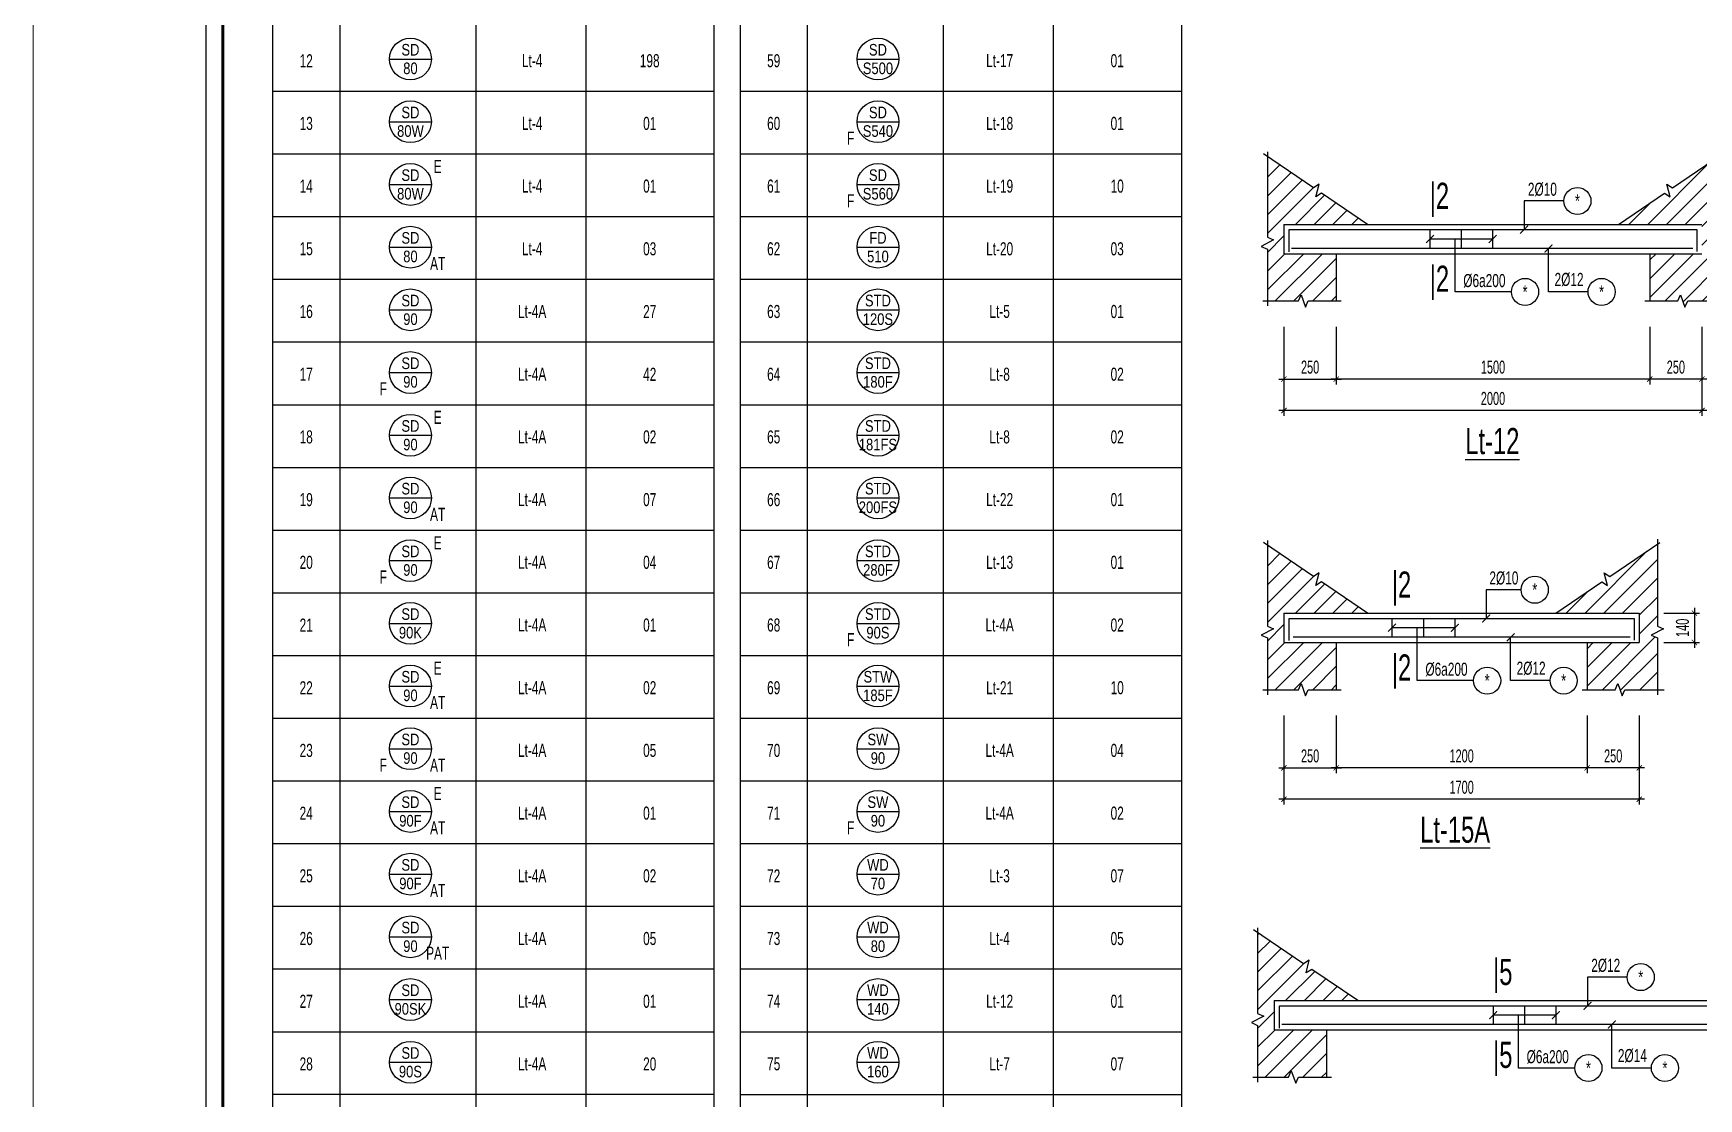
# Model space of a CAD drawing. Header units: millimetres. Extents: x 0 to 23128, y 0 to 16335.
# Drawn here: x 0 to 7968, y 6121 to 11218 of the extents above; entities that cross this region are included whole.
import ezdxf
from ezdxf.enums import TextEntityAlignment as Align

# ---------------------------------------------------------------- set-up
doc = ezdxf.new("R2010")
doc.units = ezdxf.units.MM
doc.header["$LTSCALE"] = 100
doc.header["$MEASUREMENT"] = 0
doc.header["$PDMODE"] = 2
doc.layers.get('0').update_dxf_attribs({"lineweight": 20})
doc.layers.get('Defpoints').update_dxf_attribs({"color": 40, "lineweight": 20})
for name, color, linetype in [('CDC-KHUNGTEN', 9, 'Continuous'), ('CDC.02.DIM', 1, 'Continuous'), ('CDC.03.BORDER', 3, 'Continuous'), ('CDC.05.STEEL', 4, 'Continuous'), ('CDC.06.TEXT', 2, 'Continuous'), ('CDC.10.HATCH', 9, 'Continuous'), ('CDC.11.NOTE', 8, 'Continuous'), ('CDC.14.STEELNUM', 9, 'Continuous'), ('KCS_CHI', 1, 'Continuous')]:
    doc.layers.add(name, color=color, linetype=linetype)
doc.styles.add('ARIAL', font='arial.ttf', dxfattribs={"width": 0.6})
doc.styles.add('JAPAN-EE', font='arial.ttf', dxfattribs={"width": 0.6})
doc.dimstyles.new('dim25', dxfattribs={"dimscale": 25, "dimtxt": 2.5, "dimasz": 1, "dimexe": 1, "dimexo": 0, "dimgap": 1, "dimtad": 1, "dimdec": 0, "dimdsep": 46, "dimtxsty": 'ARIAL', "dimblk": 'ARCHTICK', "dimcen": 1, "dimdle": 1, "dimclrd": 1, "dimclre": 1, "dimclrt": 2, "dimadec": 0, "dimazin": 0, "dimtfac": 0.00072, "dimtdec": 0, "dimtix": 1, "dimtmove": 2, "dimatfit": 3, "dimldrblk": 'ARCHTICK', "dimfxl": 1, "dimtolj": 1, "dimarcsym": 0})

# ---------------------------------------------------------------- blocks, each defined once
blk = doc.blocks.new('_ArchTick')
at = {"color": 0, "linetype": 'ByBlock', "const_width": 0.15}
blk.add_lwpolyline([(-0.5, -0.5), (0.5, 0.5)], dxfattribs=at)
blk = doc.blocks.new('*D66')
at = {"layer": 'CDC.02.DIM', "color": 1, "lineweight": -2, "transparency": 16777216}
for p, q in [((5983.9, 9813.4), (5983.9, 9538.4)), ((6233.9, 9813.4), (6233.9, 9538.4)), ((5958.9, 9563.4), (6258.9, 9563.4))]:
    blk.add_line(p, q, dxfattribs=at)
at = {"layer": 'Defpoints', "color": 0, "transparency": 16777216}
for p in [(5983.9, 9813.4), (6233.9, 9813.4), (6233.9, 9563.4)]:
    blk.add_point(p, dxfattribs=at)
at = {"layer": 'CDC.02.DIM', "color": 1, "lineweight": -2, "transparency": 16777216, "xscale": 25, "yscale": 25, "zscale": 25, "rotation": 180}
blk.add_blockref('_ArchTick', (5983.9, 9563.4), dxfattribs=at)
at = {"layer": 'CDC.02.DIM', "color": 1, "lineweight": -2, "transparency": 16777216, "xscale": 25, "yscale": 25, "zscale": 25}
blk.add_blockref('_ArchTick', (6233.9, 9563.4), dxfattribs=at)
at = {"layer": 'CDC.02.DIM', "color": 2, "transparency": 16777216, "insert": (6108.9, 9620.4), "char_height": 62.5, "attachment_point": 5, "style": 'ARIAL'}
blk.add_mtext('\\A1;250', dxfattribs=at)
blk = doc.blocks.new('*D67')
at = {"layer": 'CDC.02.DIM', "color": 1, "lineweight": -2, "transparency": 16777216}
for p, q in [((7733.9, 9813.4), (7733.9, 9538.4)), ((7983.9, 9813.4), (7983.9, 9538.4)), ((8008.9, 9563.4), (7708.9, 9563.4))]:
    blk.add_line(p, q, dxfattribs=at)
at = {"layer": 'Defpoints', "color": 0, "transparency": 16777216}
for p in [(7733.9, 9813.4), (7983.9, 9813.4), (7733.9, 9563.4)]:
    blk.add_point(p, dxfattribs=at)
at = {"layer": 'CDC.02.DIM', "color": 1, "lineweight": -2, "transparency": 16777216, "xscale": 25, "yscale": 25, "zscale": 25, "rotation": 180}
blk.add_blockref('_ArchTick', (7733.9, 9563.4), dxfattribs=at)
at = {"layer": 'CDC.02.DIM', "color": 1, "lineweight": -2, "transparency": 16777216, "xscale": 25, "yscale": 25, "zscale": 25}
blk.add_blockref('_ArchTick', (7983.9, 9563.4), dxfattribs=at)
at = {"layer": 'CDC.02.DIM', "color": 2, "transparency": 16777216, "insert": (7858.9, 9620.4), "char_height": 62.5, "attachment_point": 5, "style": 'ARIAL'}
blk.add_mtext('\\A1;250', dxfattribs=at)
blk = doc.blocks.new('*D68')
at = {"layer": 'CDC.02.DIM', "color": 1, "lineweight": -2, "transparency": 16777216}
for p, q in [((6233.9, 9813.4), (6233.9, 9538.4)), ((7733.9, 9813.4), (7733.9, 9538.4)), ((7758.9, 9563.4), (6208.9, 9563.4))]:
    blk.add_line(p, q, dxfattribs=at)
at = {"layer": 'Defpoints', "color": 0, "transparency": 16777216}
for p in [(6233.9, 9813.4), (7733.9, 9813.4), (6233.9, 9563.4)]:
    blk.add_point(p, dxfattribs=at)
at = {"layer": 'CDC.02.DIM', "color": 1, "lineweight": -2, "transparency": 16777216, "xscale": 25, "yscale": 25, "zscale": 25, "rotation": 180}
blk.add_blockref('_ArchTick', (6233.9, 9563.4), dxfattribs=at)
at = {"layer": 'CDC.02.DIM', "color": 1, "lineweight": -2, "transparency": 16777216, "xscale": 25, "yscale": 25, "zscale": 25}
blk.add_blockref('_ArchTick', (7733.9, 9563.4), dxfattribs=at)
at = {"layer": 'CDC.02.DIM', "color": 2, "transparency": 16777216, "insert": (6983.9, 9620.4), "char_height": 62.5, "attachment_point": 5, "style": 'ARIAL'}
blk.add_mtext('\\A1;1500', dxfattribs=at)
blk = doc.blocks.new('*D69')
at = {"layer": 'CDC.02.DIM', "color": 1, "lineweight": -2, "transparency": 16777216}
for p, q in [((5983.9, 9813.4), (5983.9, 9388.4)), ((7983.9, 9813.4), (7983.9, 9388.4)), ((8008.9, 9413.4), (5958.9, 9413.4))]:
    blk.add_line(p, q, dxfattribs=at)
at = {"layer": 'Defpoints', "color": 0, "transparency": 16777216}
for p in [(5983.9, 9813.4), (7983.9, 9813.4), (5983.9, 9413.4)]:
    blk.add_point(p, dxfattribs=at)
at = {"layer": 'CDC.02.DIM', "color": 1, "lineweight": -2, "transparency": 16777216, "xscale": 25, "yscale": 25, "zscale": 25, "rotation": 180}
blk.add_blockref('_ArchTick', (5983.9, 9413.4), dxfattribs=at)
at = {"layer": 'CDC.02.DIM', "color": 1, "lineweight": -2, "transparency": 16777216, "xscale": 25, "yscale": 25, "zscale": 25}
blk.add_blockref('_ArchTick', (7983.9, 9413.4), dxfattribs=at)
at = {"layer": 'CDC.02.DIM', "color": 2, "transparency": 16777216, "insert": (6983.9, 9470.4), "char_height": 62.5, "attachment_point": 5, "style": 'ARIAL'}
blk.add_mtext('\\A1;2000', dxfattribs=at)
blk = doc.blocks.new('*D93')
at = {"layer": 'CDC.02.DIM', "color": 1, "lineweight": -2, "transparency": 16777216}
for p, q in [((5983.9, 7953.7), (5983.9, 7678.7)), ((6233.9, 7953.7), (6233.9, 7678.7)), ((5958.9, 7703.7), (6258.9, 7703.7))]:
    blk.add_line(p, q, dxfattribs=at)
at = {"layer": 'Defpoints', "color": 0, "transparency": 16777216}
for p in [(5983.9, 7953.7), (6233.9, 7953.7), (6233.9, 7703.7)]:
    blk.add_point(p, dxfattribs=at)
at = {"layer": 'CDC.02.DIM', "color": 1, "lineweight": -2, "transparency": 16777216, "xscale": 25, "yscale": 25, "zscale": 25, "rotation": 180}
blk.add_blockref('_ArchTick', (5983.9, 7703.7), dxfattribs=at)
at = {"layer": 'CDC.02.DIM', "color": 1, "lineweight": -2, "transparency": 16777216, "xscale": 25, "yscale": 25, "zscale": 25}
blk.add_blockref('_ArchTick', (6233.9, 7703.7), dxfattribs=at)
at = {"layer": 'CDC.02.DIM', "color": 2, "transparency": 16777216, "insert": (6108.9, 7760.6), "char_height": 62.5, "attachment_point": 5, "style": 'ARIAL'}
blk.add_mtext('\\A1;250', dxfattribs=at)
blk = doc.blocks.new('*D94')
at = {"layer": 'CDC.02.DIM', "color": 1, "lineweight": -2, "transparency": 16777216}
for p, q in [((7433.9, 7953.7), (7433.9, 7678.7)), ((7683.9, 7953.7), (7683.9, 7678.7)), ((7708.9, 7703.7), (7408.9, 7703.7))]:
    blk.add_line(p, q, dxfattribs=at)
at = {"layer": 'Defpoints', "color": 0, "transparency": 16777216}
for p in [(7433.9, 7953.7), (7683.9, 7953.7), (7433.9, 7703.7)]:
    blk.add_point(p, dxfattribs=at)
at = {"layer": 'CDC.02.DIM', "color": 1, "lineweight": -2, "transparency": 16777216, "xscale": 25, "yscale": 25, "zscale": 25, "rotation": 180}
blk.add_blockref('_ArchTick', (7433.9, 7703.7), dxfattribs=at)
at = {"layer": 'CDC.02.DIM', "color": 1, "lineweight": -2, "transparency": 16777216, "xscale": 25, "yscale": 25, "zscale": 25}
blk.add_blockref('_ArchTick', (7683.9, 7703.7), dxfattribs=at)
at = {"layer": 'CDC.02.DIM', "color": 2, "transparency": 16777216, "insert": (7558.9, 7760.6), "char_height": 62.5, "attachment_point": 5, "style": 'ARIAL'}
blk.add_mtext('\\A1;250', dxfattribs=at)
blk = doc.blocks.new('*D95')
at = {"layer": 'CDC.02.DIM', "color": 1, "lineweight": -2, "transparency": 16777216}
for p, q in [((6233.9, 7953.7), (6233.9, 7678.7)), ((7433.9, 7953.7), (7433.9, 7678.7)), ((7458.9, 7703.7), (6208.9, 7703.7))]:
    blk.add_line(p, q, dxfattribs=at)
at = {"layer": 'Defpoints', "color": 0, "transparency": 16777216}
for p in [(6233.9, 7953.7), (7433.9, 7953.7), (6233.9, 7703.7)]:
    blk.add_point(p, dxfattribs=at)
at = {"layer": 'CDC.02.DIM', "color": 1, "lineweight": -2, "transparency": 16777216, "xscale": 25, "yscale": 25, "zscale": 25, "rotation": 180}
blk.add_blockref('_ArchTick', (6233.9, 7703.7), dxfattribs=at)
at = {"layer": 'CDC.02.DIM', "color": 1, "lineweight": -2, "transparency": 16777216, "xscale": 25, "yscale": 25, "zscale": 25}
blk.add_blockref('_ArchTick', (7433.9, 7703.7), dxfattribs=at)
at = {"layer": 'CDC.02.DIM', "color": 2, "transparency": 16777216, "insert": (6833.9, 7760.6), "char_height": 62.5, "attachment_point": 5, "style": 'ARIAL'}
blk.add_mtext('\\A1;1200', dxfattribs=at)
blk = doc.blocks.new('*D96')
at = {"layer": 'CDC.02.DIM', "color": 1, "lineweight": -2, "transparency": 16777216}
for p, q in [((5983.9, 7953.7), (5983.9, 7528.7)), ((7683.9, 7953.7), (7683.9, 7528.7)), ((7708.9, 7553.7), (5958.9, 7553.7))]:
    blk.add_line(p, q, dxfattribs=at)
at = {"layer": 'Defpoints', "color": 0, "transparency": 16777216}
for p in [(5983.9, 7953.7), (7683.9, 7953.7), (5983.9, 7553.7)]:
    blk.add_point(p, dxfattribs=at)
at = {"layer": 'CDC.02.DIM', "color": 1, "lineweight": -2, "transparency": 16777216, "xscale": 25, "yscale": 25, "zscale": 25, "rotation": 180}
blk.add_blockref('_ArchTick', (5983.9, 7553.7), dxfattribs=at)
at = {"layer": 'CDC.02.DIM', "color": 1, "lineweight": -2, "transparency": 16777216, "xscale": 25, "yscale": 25, "zscale": 25}
blk.add_blockref('_ArchTick', (7683.9, 7553.7), dxfattribs=at)
at = {"layer": 'CDC.02.DIM', "color": 2, "transparency": 16777216, "insert": (6833.9, 7610.6), "char_height": 62.5, "attachment_point": 5, "style": 'ARIAL'}
blk.add_mtext('\\A1;1700', dxfattribs=at)
blk = doc.blocks.new('*D97')
at = {"layer": 'CDC.02.DIM', "color": 1, "lineweight": -2, "transparency": 16777216}
for p, q in [((7947.7, 8468.7), (7947.7, 8278.7)), ((7802.1, 8443.7), (7972.7, 8443.7)), ((7802.1, 8303.7), (7972.7, 8303.7))]:
    blk.add_line(p, q, dxfattribs=at)
at = {"layer": 'Defpoints', "color": 0, "transparency": 16777216}
for p in [(7802.1, 8443.7), (7802.1, 8303.7), (7947.7, 8303.7)]:
    blk.add_point(p, dxfattribs=at)
at = {"layer": 'CDC.02.DIM', "color": 1, "lineweight": -2, "transparency": 16777216, "xscale": 25, "yscale": 25, "zscale": 25}
for p, rotation in [((7947.7, 8443.7), 90), ((7947.7, 8303.7), 270)]:
    blk.add_blockref('_ArchTick', p, dxfattribs=dict(at, rotation=rotation))
at = {"layer": 'CDC.02.DIM', "color": 2, "transparency": 16777216, "insert": (7890.8, 8373.7), "char_height": 62.5, "attachment_point": 5, "rotation": 90, "style": 'ARIAL'}
blk.add_mtext('\\A1;140', dxfattribs=at)
blk = doc.blocks.new('NS-SSMK1')
blk.add_line((-900, 0), (900, 0))
blk.add_circle((0, 0), 900)
blk = doc.blocks.new('Khung tên chuẩn')
at = {"layer": 'CDC-KHUNGTEN', "color": 8}
blk.add_lwpolyline([(75096, 1100), (83000, 1100), (83000, 58300), (3000, 58300), (3000, 1100), (75096, 1100)], dxfattribs=at)
at = {"layer": 'CDC-KHUNGTEN', "color": 255, "lineweight": 60}
blk.add_lwpolyline([(74900, 1400), (74900, 58000), (3300, 58000), (3300, 1400), (74900, 1400)], close=True, dxfattribs=at)
at = {"layer": 'Defpoints', "color": 1, "ltscale": 0.2}
blk.add_lwpolyline([(0, 0), (0, 59400), (84100, 59400), (84100, 0), (0, 0)], close=True, dxfattribs=at)

msp = doc.modelspace()

# ---------------------------------------------------------------- hatches: boundary and pattern name
at = {"layer": 'CDC.10.HATCH'}
h = msp.add_hatch(dxfattribs=at)
h.set_pattern_fill('ANSI31', color=256, scale=20, style=0)
h.set_pattern_definition([(45, (-57999.94, 6163.284), (-44.90128, 44.90128), [])])
h.paths.add_polyline_path([(6163.8, 10452.7), (6136.8, 10435.6), (6152.1, 10496.2), (6125, 10479), (5904.9, 10628.3), (5904.9, 10242.1), (5934.5, 10229.2), (5875.3, 10197.7), (5904.9, 10184.8), (5904.9, 9937.1), (6052.7, 9937.1), (6065.5, 9966.7), (6087.1, 9907.5), (6099.9, 9937.1), (6233.9, 9937.1), (6233.9, 10163.4), (5983.9, 10163.4), (5983.9, 10303.4), (6383.9, 10303.4)])
h = msp.add_hatch(dxfattribs=at)
h.set_pattern_fill('ANSI31', color=256, scale=20, style=0)
h.set_pattern_definition([(45, (-58199.94, 6163.284), (-44.90128, 44.90128), [])])
h.paths.add_polyline_path([(8070.9, 10633.7), (7842.9, 10479), (7815.8, 10496.2), (7831.1, 10435.6), (7804.1, 10452.7), (7583.9, 10303.4), (7983.9, 10303.4), (7983.9, 10163.4), (7733.9, 10163.4), (7733.9, 9937.1), (7868.1, 9937.1), (7881, 9966.7), (7902.5, 9907.5), (7915.4, 9937.1), (8070.9, 9937.1), (8070.9, 10184.8), (8041.3, 10197.7), (8100.5, 10229.2), (8070.9, 10242.1)])
h = msp.add_hatch(dxfattribs=at)
h.set_pattern_fill('ANSI31', color=256, scale=20, style=0)
h.set_pattern_definition([(45, (-57999.94, 4303.55), (-44.90128, 44.90128), [])])
h.paths.add_polyline_path([(6163.8, 8593), (6136.8, 8575.9), (6152.1, 8636.5), (6125, 8619.3), (5904.9, 8768.6), (5904.9, 8382.3), (5934.5, 8369.5), (5875.3, 8337.9), (5904.9, 8325.1), (5904.9, 8077.4), (6052.7, 8077.4), (6065.5, 8107), (6087.1, 8047.8), (6099.9, 8077.4), (6233.9, 8077.4), (6233.9, 8303.7), (5983.9, 8303.7), (5983.9, 8443.7), (6383.9, 8443.7)])
h = msp.add_hatch(dxfattribs=at)
h.set_pattern_fill('ANSI31', color=256, scale=20, style=0)
h.set_pattern_definition([(45, (-58499.94, 4303.55), (-44.90128, 44.90128), [])])
h.paths.add_polyline_path([(7770.9, 8774), (7542.9, 8619.3), (7515.8, 8636.5), (7531.1, 8575.9), (7504.1, 8593), (7283.9, 8443.7), (7683.9, 8443.7), (7683.9, 8303.7), (7433.9, 8303.7), (7433.9, 8077.4), (7568.1, 8077.4), (7581, 8107), (7602.5, 8047.8), (7615.4, 8077.4), (7770.9, 8077.4), (7770.9, 8325.1), (7741.3, 8337.9), (7800.5, 8369.5), (7770.9, 8382.3)])
h = msp.add_hatch(dxfattribs=at)
h.set_pattern_fill('ANSI31', color=256, scale=20, style=0)
h.set_pattern_definition([(45, (-58046.94, 2450.55), (-44.90128, 44.90128), [])])
h.paths.add_polyline_path([(6116.8, 6740), (6089.8, 6722.9), (6105.1, 6783.5), (6078, 6766.3), (5857.9, 6915.6), (5857.9, 6529.3), (5887.5, 6516.5), (5828.3, 6484.9), (5857.9, 6472.1), (5857.9, 6224.4), (6005.7, 6224.4), (6018.5, 6254), (6040.1, 6194.8), (6052.9, 6224.4), (6186.9, 6224.4), (6186.9, 6450.7), (5936.9, 6450.7), (5936.9, 6590.7), (6336.9, 6590.7)])

# ---------------------------------------------------------------- linework, layer by layer
at = {"layer": 'CDC.03.BORDER'}
for p, q in [((1145, 15900), (1145, 442.9)), ((3256.7, 15900), (3256.7, 442.9)), ((3381.7, 15900), (3381.7, 442.9)), ((5493.4, 15900), (5493.4, 442.9)), ((1466.6, 15235.4), (1466.6, 442.9)), ((2116.9, 15235.4), (2116.9, 442.9)), ((2643.5, 15235.4), (2643.5, 6141.7)), ((2643.5, 15235.4), (2643.5, 6141.7)), ((2643.5, 15235.4), (2643.5, 442.9)), ((3703.3, 15235.4), (3703.3, 442.9)), ((4353.6, 15235.4), (4353.6, 442.9)), ((4880.2, 15235.4), (4880.2, 442.9)), ((4880.2, 15235.4), (4880.2, 442.9)), ((4880.2, 15235.4), (4880.2, 442.9)), ((5983.9, 10303.4), (7983.9, 10303.4)), ((5983.9, 10303.4), (5983.9, 10163.4)), ((5983.9, 10163.4), (7983.9, 10163.4)), ((6233.9, 10163.4), (6233.9, 9937.1)), ((7733.9, 10163.4), (7733.9, 9937.1)), ((5983.9, 8443.7), (7683.9, 8443.7)), ((5983.9, 8443.7), (5983.9, 8303.7)), ((7683.9, 8443.7), (7683.9, 8303.7)), ((5983.9, 8303.7), (7683.9, 8303.7)), ((6233.9, 8303.7), (6233.9, 8077.4)), ((7433.9, 8303.7), (7433.9, 8077.4)), ((5936.9, 6590.7), (8636.9, 6590.7)), ((5936.9, 6590.7), (5936.9, 6450.7)), ((5936.9, 6450.7), (8636.9, 6450.7)), ((6186.9, 6450.7), (6186.9, 6224.4))]:
    msp.add_line(p, q, dxfattribs=at)
at = {"layer": 'CDC.05.STEEL'}
for p, q in [((6682.1, 10278.4), (6682.1, 10188.4)), ((6832.1, 10278.4), (6832.1, 10188.4)), ((6982.1, 10278.4), (6982.1, 10188.4)), ((7939.7, 10188.4), (6020.2, 10188.4)), ((6500.7, 8418.7), (6500.7, 8328.7)), ((6650.7, 8418.7), (6650.7, 8328.7)), ((6800.7, 8418.7), (6800.7, 8328.7)), ((7639.7, 8328.7), (6028.2, 8328.7)), ((6985.1, 6565.7), (6985.1, 6475.7)), ((7135.1, 6565.7), (7135.1, 6475.7)), ((7285.1, 6565.7), (7285.1, 6475.7)), ((8592.7, 6475.7), (5973.2, 6475.7))]:
    msp.add_line(p, q, dxfattribs=at)
for points in [[(6008.9, 10172.1), (6008.9, 10278.4), (7958.9, 10278.4), (7958.9, 10174.3)], [(6008.9, 8312.3), (6008.9, 8418.7), (7658.9, 8418.7), (7658.9, 8314.5)], [(5961.9, 6459.3), (5961.9, 6565.7), (8611.9, 6565.7), (8611.9, 6461.5)]]:
    msp.add_lwpolyline(points, dxfattribs=at)
at = {"layer": 'CDC.11.NOTE'}
for p, q in [((6982.1, 10233.4), (6682.1, 10233.4)), ((6800.7, 8373.7), (6500.7, 8373.7)), ((7285.1, 6520.7), (6985.1, 6520.7))]:
    msp.add_line(p, q, dxfattribs=at)
for points in [[(5904.9, 10651.3), (5904.9, 10242.1), (5934.5, 10229.2), (5875.3, 10197.7), (5904.9, 10184.8), (5904.9, 9913.5)], [(6383.9, 10303.4), (6163.8, 10452.7), (6136.8, 10435.6), (6152.1, 10496.2), (6125, 10479), (5885.5, 10641.5)], [(7583.9, 10303.4), (7804.1, 10452.7), (7831.1, 10435.6), (7815.8, 10496.2), (7842.9, 10479), (8082.4, 10641.5)], [(7323.1, 10415.6), (7133, 10415.6), (7133, 10278.4)], [(7072.6, 9980.6), (6802.5, 9980.6), (6802.5, 10233.4)], [(7438.7, 9980.6), (7249.8, 9980.6), (7249.8, 10188.4)], [(5882.2, 9937.1), (6052.7, 9937.1), (6065.5, 9966.7), (6087.1, 9907.5), (6099.9, 9937.1), (6257.6, 9937.1)], [(7710.3, 9937.1), (7868.1, 9937.1), (7881, 9966.7), (7902.5, 9907.5), (7915.4, 9937.1), (8102.8, 9937.1)], [(5904.9, 8791.6), (5904.9, 8382.3), (5934.5, 8369.5), (5875.3, 8337.9), (5904.9, 8325.1), (5904.9, 8053.8)], [(6383.9, 8443.7), (6163.8, 8593), (6136.8, 8575.9), (6152.1, 8636.5), (6125, 8619.3), (5885.5, 8781.8)], [(7283.9, 8443.7), (7504.1, 8593), (7531.1, 8575.9), (7515.8, 8636.5), (7542.9, 8619.3), (7782.4, 8781.8)], [(7770.9, 8797), (7770.9, 8382.3), (7800.5, 8369.5), (7741.3, 8337.9), (7770.9, 8325.1), (7770.9, 8053.8)], [(7119.1, 8555.9), (6951.6, 8555.9), (6951.6, 8418.7)], [(6891.1, 8120.9), (6621, 8120.9), (6621, 8373.7)], [(7257.3, 8120.9), (7068.4, 8120.9), (7068.4, 8328.7)], [(5882.2, 8077.4), (6052.7, 8077.4), (6065.5, 8107), (6087.1, 8047.8), (6099.9, 8077.4), (6257.6, 8077.4)], [(7410.3, 8077.4), (7568.1, 8077.4), (7581, 8107), (7602.5, 8047.8), (7615.4, 8077.4), (7802.8, 8077.4)], [(5857.9, 6938.6), (5857.9, 6529.3), (5887.5, 6516.5), (5828.3, 6484.9), (5857.9, 6472.1), (5857.9, 6200.8)], [(6336.9, 6590.7), (6116.8, 6740), (6089.8, 6722.9), (6105.1, 6783.5), (6078, 6766.3), (5838.5, 6928.8)], [(7626.1, 6702.9), (7436, 6702.9), (7436, 6565.7)], [(7375.6, 6267.9), (7105.5, 6267.9), (7105.5, 6520.7)], [(7741.7, 6267.9), (7552.8, 6267.9), (7552.8, 6475.7)], [(5835.2, 6224.4), (6005.7, 6224.4), (6018.5, 6254), (6040.1, 6194.8), (6052.9, 6224.4), (6210.6, 6224.4)]]:
    msp.add_lwpolyline(points, dxfattribs=at)
at = {"layer": 'CDC.14.STEELNUM'}
for centre in [(7387.9, 10415.6, 0), (7137.4, 9980.6, 0), (7503.5, 9980.6, 0), (7183.9, 8555.9, 0), (6955.9, 8120.9, 0), (7322.1, 8120.9, 0), (7690.9, 6702.9, 0), (7440.4, 6267.9, 0), (7806.5, 6267.9, 0)]:
    msp.add_circle(centre, 64.8, dxfattribs=at)
at = {"layer": 'KCS_CHI'}
for p, q in [((1145, 10940.8), (3256.7, 10940.8)), ((3381.7, 10940.8), (5493.4, 10940.8)), ((1145, 10640.8), (3256.7, 10640.8)), ((3381.7, 10640.8), (5493.4, 10640.8)), ((1145, 10340.9), (3256.7, 10340.9)), ((3381.7, 10340.9), (5493.4, 10340.9)), ((1145, 10040.9), (3256.7, 10040.9)), ((3381.7, 10040.9), (5493.4, 10040.9)), ((1145, 9741), (3256.7, 9741)), ((3381.7, 9741), (5493.4, 9741)), ((1145, 9441.1), (3256.7, 9441.1)), ((3381.7, 9441.1), (5493.4, 9441.1)), ((1145, 9141.1), (3256.7, 9141.1)), ((3381.7, 9141.1), (5493.4, 9141.1)), ((1145, 8841.2), (3256.7, 8841.2)), ((3381.7, 8841.2), (5493.4, 8841.2)), ((1145, 8541.2), (3256.7, 8541.2)), ((3381.7, 8541.2), (5493.4, 8541.2)), ((1145, 8241.3), (3256.7, 8241.3)), ((3381.7, 8241.3), (5493.4, 8241.3)), ((1145, 7941.4), (3256.7, 7941.4)), ((3381.7, 7941.4), (5493.4, 7941.4)), ((1145, 7641.4), (3256.7, 7641.4)), ((3381.7, 7641.4), (5493.4, 7641.4)), ((1145, 7341.5), (3256.7, 7341.5)), ((3381.7, 7341.5), (5493.4, 7341.5)), ((1145, 7041.5), (3256.7, 7041.5)), ((3381.7, 7041.5), (5493.4, 7041.5)), ((1145, 6741.6), (3256.7, 6741.6)), ((3381.7, 6741.6), (5493.4, 6741.6)), ((1145, 6441.7), (3256.7, 6441.7)), ((3381.7, 6441.7), (5493.4, 6441.7)), ((3256.7, 6141.7), (1145, 6141.7)), ((3381.7, 6141.7), (5493.4, 6141.7))]:
    msp.add_line(p, q, dxfattribs=at)

# ---------------------------------------------------------------- block references
at = {"xscale": 0.2750000000014552, "yscale": 0.2750000000014552, "zscale": 0.2750000000014552}
msp.add_blockref('Khung tên chuẩn', (0, 0), dxfattribs=at)
at = {"layer": 'CDC.06.TEXT'}
ref = msp.add_blockref('NS-SSMK1', (1804.4, 11094.5), dxfattribs=dict(at, xscale=0.1111111119389534, yscale=0.1111111119389534, zscale=0.1111111119389534))
ref.add_attrib('建具記号', 'SD', dxfattribs={"layer": '0', "height": 55.56, "style": 'JAPAN-EE', "width": 0.8}).set_placement((1804.4, 11139), align=Align.MIDDLE)
ref.add_attrib('番号', '80', dxfattribs={"layer": '0', "height": 55.56, "style": 'JAPAN-EE', "width": 0.8}).set_placement((1804.4, 11050.1), align=Align.MIDDLE)
ref = msp.add_blockref('NS-SSMK1', (4041.1, 11094.5), dxfattribs=dict(at, xscale=0.1111111119389534, yscale=0.1111111119389534, zscale=0.1111111119389534))
ref.add_attrib('建具記号', 'SD', dxfattribs={"layer": '0', "height": 55.56, "style": 'JAPAN-EE', "width": 0.8}).set_placement((4041.1, 11138.9), align=Align.MIDDLE)
ref.add_attrib('番号', 'S500', dxfattribs={"layer": '0', "height": 55.56, "style": 'JAPAN-EE', "width": 0.8}).set_placement((4041.1, 11050.1), align=Align.MIDDLE)
ref = msp.add_blockref('NS-SSMK1', (1804.4, 10794.6), dxfattribs=dict(at, xscale=0.1111111119389534, yscale=0.1111111119389534, zscale=0.1111111119389534))
ref.add_attrib('建具記号', 'SD', dxfattribs={"layer": '0', "height": 55.56, "style": 'JAPAN-EE', "width": 0.8}).set_placement((1804.4, 10839), align=Align.MIDDLE)
ref.add_attrib('番号', '80W', dxfattribs={"layer": '0', "height": 55.56, "style": 'JAPAN-EE', "width": 0.8}).set_placement((1804.4, 10750.1), align=Align.MIDDLE)
ref = msp.add_blockref('NS-SSMK1', (4041.1, 10794.6), dxfattribs=dict(at, xscale=0.1111111119389534, yscale=0.1111111119389534, zscale=0.1111111119389534))
ref.add_attrib('建具記号', 'SD', dxfattribs={"layer": '0', "height": 55.56, "style": 'JAPAN-EE', "width": 0.8}).set_placement((4041.1, 10839), align=Align.MIDDLE)
ref.add_attrib('番号', 'S540', dxfattribs={"layer": '0', "height": 55.56, "style": 'JAPAN-EE', "width": 0.8}).set_placement((4041.1, 10750.1), align=Align.MIDDLE)
ref = msp.add_blockref('NS-SSMK1', (1804.4, 10494.6), dxfattribs=dict(at, xscale=0.1111111119389534, yscale=0.1111111119389534, zscale=0.1111111119389534))
ref.add_attrib('建具記号', 'SD', dxfattribs={"layer": '0', "height": 55.56, "style": 'JAPAN-EE', "width": 0.8}).set_placement((1804.4, 10539.1), align=Align.MIDDLE)
ref.add_attrib('番号', '80W', dxfattribs={"layer": '0', "height": 55.56, "style": 'JAPAN-EE', "width": 0.8}).set_placement((1804.4, 10450.2), align=Align.MIDDLE)
ref = msp.add_blockref('NS-SSMK1', (4041.1, 10494.6), dxfattribs=dict(at, xscale=0.1111111119389534, yscale=0.1111111119389534, zscale=0.1111111119389534))
ref.add_attrib('建具記号', 'SD', dxfattribs={"layer": '0', "height": 55.56, "style": 'JAPAN-EE', "width": 0.8}).set_placement((4041.1, 10539.1), align=Align.MIDDLE)
ref.add_attrib('番号', 'S560', dxfattribs={"layer": '0', "height": 55.56, "style": 'JAPAN-EE', "width": 0.8}).set_placement((4041.1, 10450.2), align=Align.MIDDLE)
ref = msp.add_blockref('NS-SSMK1', (1804.4, 10194.7), dxfattribs=dict(at, xscale=0.1111111119389534, yscale=0.1111111119389534, zscale=0.1111111119389534))
ref.add_attrib('建具記号', 'SD', dxfattribs={"layer": '0', "height": 55.56, "style": 'JAPAN-EE', "width": 0.8}).set_placement((1804.4, 10239.1), align=Align.MIDDLE)
ref.add_attrib('番号', '80', dxfattribs={"layer": '0', "height": 55.56, "style": 'JAPAN-EE', "width": 0.8}).set_placement((1804.4, 10150.3), align=Align.MIDDLE)
ref = msp.add_blockref('NS-SSMK1', (4041.1, 10194.7), dxfattribs=dict(at, xscale=0.1111111119389534, yscale=0.1111111119389534, zscale=0.1111111119389534))
ref.add_attrib('建具記号', 'FD', dxfattribs={"layer": '0', "height": 55.56, "style": 'JAPAN-EE', "width": 0.8}).set_placement((4041.1, 10239.1), align=Align.MIDDLE)
ref.add_attrib('番号', '510', dxfattribs={"layer": '0', "height": 55.56, "style": 'JAPAN-EE', "width": 0.8}).set_placement((4041.1, 10150.2), align=Align.MIDDLE)
ref = msp.add_blockref('NS-SSMK1', (1804.4, 9894.8), dxfattribs=dict(at, xscale=0.1111111119389534, yscale=0.1111111119389534, zscale=0.1111111119389534))
ref.add_attrib('建具記号', 'SD', dxfattribs={"layer": '0', "height": 55.56, "style": 'JAPAN-EE', "width": 0.8}).set_placement((1804.4, 9939.2), align=Align.MIDDLE)
ref.add_attrib('番号', '90', dxfattribs={"layer": '0', "height": 55.56, "style": 'JAPAN-EE', "width": 0.8}).set_placement((1804.4, 9850.3), align=Align.MIDDLE)
ref = msp.add_blockref('NS-SSMK1', (4041.1, 9894.8), dxfattribs=dict(at, xscale=0.1111111119389534, yscale=0.1111111119389534, zscale=0.1111111119389534))
ref.add_attrib('建具記号', 'STD', dxfattribs={"layer": '0', "height": 55.56, "style": 'JAPAN-EE', "width": 0.8}).set_placement((4041.1, 9939.2), align=Align.MIDDLE)
ref.add_attrib('番号', '120S', dxfattribs={"layer": '0', "height": 55.56, "style": 'JAPAN-EE', "width": 0.8}).set_placement((4041.1, 9850.3), align=Align.MIDDLE)
ref = msp.add_blockref('NS-SSMK1', (1804.4, 9594.8), dxfattribs=dict(at, xscale=0.1111111119389534, yscale=0.1111111119389534, zscale=0.1111111119389534))
ref.add_attrib('建具記号', 'SD', dxfattribs={"layer": '0', "height": 55.56, "style": 'JAPAN-EE', "width": 0.8}).set_placement((1804.4, 9639.3), align=Align.MIDDLE)
ref.add_attrib('番号', '90', dxfattribs={"layer": '0', "height": 55.56, "style": 'JAPAN-EE', "width": 0.8}).set_placement((1804.4, 9550.4), align=Align.MIDDLE)
ref = msp.add_blockref('NS-SSMK1', (4041.1, 9594.8), dxfattribs=dict(at, xscale=0.1111111119389534, yscale=0.1111111119389534, zscale=0.1111111119389534))
ref.add_attrib('建具記号', 'STD', dxfattribs={"layer": '0', "height": 55.56, "style": 'JAPAN-EE', "width": 0.8}).set_placement((4041.1, 9639.3), align=Align.MIDDLE)
ref.add_attrib('番号', '180F', dxfattribs={"layer": '0', "height": 55.56, "style": 'JAPAN-EE', "width": 0.8}).set_placement((4041.1, 9550.4), align=Align.MIDDLE)
ref = msp.add_blockref('NS-SSMK1', (1804.4, 9294.9), dxfattribs=dict(at, xscale=0.1111111119389534, yscale=0.1111111119389534, zscale=0.1111111119389534))
ref.add_attrib('建具記号', 'SD', dxfattribs={"layer": '0', "height": 55.56, "style": 'JAPAN-EE', "width": 0.8}).set_placement((1804.4, 9339.3), align=Align.MIDDLE)
ref.add_attrib('番号', '90', dxfattribs={"layer": '0', "height": 55.56, "style": 'JAPAN-EE', "width": 0.8}).set_placement((1804.4, 9250.4), align=Align.MIDDLE)
ref = msp.add_blockref('NS-SSMK1', (4041.1, 9294.9), dxfattribs=dict(at, xscale=0.1111111119389534, yscale=0.1111111119389534, zscale=0.1111111119389534))
ref.add_attrib('建具記号', 'STD', dxfattribs={"layer": '0', "height": 55.56, "style": 'JAPAN-EE', "width": 0.8}).set_placement((4041.1, 9339.3), align=Align.MIDDLE)
ref.add_attrib('番号', '181FS', dxfattribs={"layer": '0', "height": 55.56, "style": 'JAPAN-EE', "width": 0.8}).set_placement((4041.1, 9250.4), align=Align.MIDDLE)
ref = msp.add_blockref('NS-SSMK1', (1804.4, 8994.9), dxfattribs=dict(at, xscale=0.1111111119389534, yscale=0.1111111119389534, zscale=0.1111111119389534))
ref.add_attrib('建具記号', 'SD', dxfattribs={"layer": '0', "height": 55.56, "style": 'JAPAN-EE', "width": 0.8}).set_placement((1804.4, 9039.4), align=Align.MIDDLE)
ref.add_attrib('番号', '90', dxfattribs={"layer": '0', "height": 55.56, "style": 'JAPAN-EE', "width": 0.8}).set_placement((1804.4, 8950.5), align=Align.MIDDLE)
ref = msp.add_blockref('NS-SSMK1', (4041.1, 8994.9), dxfattribs=dict(at, xscale=0.1111111119389534, yscale=0.1111111119389534, zscale=0.1111111119389534))
ref.add_attrib('建具記号', 'STD', dxfattribs={"layer": '0', "height": 55.56, "style": 'JAPAN-EE', "width": 0.8}).set_placement((4041.1, 9039.4), align=Align.MIDDLE)
ref.add_attrib('番号', '200FS', dxfattribs={"layer": '0', "height": 55.56, "style": 'JAPAN-EE', "width": 0.8}).set_placement((4041.1, 8950.5), align=Align.MIDDLE)
ref = msp.add_blockref('NS-SSMK1', (1804.4, 8695), dxfattribs=dict(at, xscale=0.1111111119389534, yscale=0.1111111119389534, zscale=0.1111111119389534))
ref.add_attrib('建具記号', 'SD', dxfattribs={"layer": '0', "height": 55.56, "style": 'JAPAN-EE', "width": 0.8}).set_placement((1804.4, 8739.4), align=Align.MIDDLE)
ref.add_attrib('番号', '90', dxfattribs={"layer": '0', "height": 55.56, "style": 'JAPAN-EE', "width": 0.8}).set_placement((1804.4, 8650.6), align=Align.MIDDLE)
ref = msp.add_blockref('NS-SSMK1', (4041.1, 8695), dxfattribs=dict(at, xscale=0.1111111119389534, yscale=0.1111111119389534, zscale=0.1111111119389534))
ref.add_attrib('建具記号', 'STD', dxfattribs={"layer": '0', "height": 55.56, "style": 'JAPAN-EE', "width": 0.8}).set_placement((4041.1, 8739.4), align=Align.MIDDLE)
ref.add_attrib('番号', '280F', dxfattribs={"layer": '0', "height": 55.56, "style": 'JAPAN-EE', "width": 0.8}).set_placement((4041.1, 8650.6), align=Align.MIDDLE)
ref = msp.add_blockref('NS-SSMK1', (1804.4, 8395.1), dxfattribs=dict(at, xscale=0.1111111119389534, yscale=0.1111111119389534, zscale=0.1111111119389534))
ref.add_attrib('建具記号', 'SD', dxfattribs={"layer": '0', "height": 55.56, "style": 'JAPAN-EE', "width": 0.8}).set_placement((1804.4, 8439.5), align=Align.MIDDLE)
ref.add_attrib('番号', '90K', dxfattribs={"layer": '0', "height": 55.56, "style": 'JAPAN-EE', "width": 0.8}).set_placement((1804.4, 8350.6), align=Align.MIDDLE)
ref = msp.add_blockref('NS-SSMK1', (4041.1, 8395.1), dxfattribs=dict(at, xscale=0.1111111119389534, yscale=0.1111111119389534, zscale=0.1111111119389534))
ref.add_attrib('建具記号', 'STD', dxfattribs={"layer": '0', "height": 55.56, "style": 'JAPAN-EE', "width": 0.8}).set_placement((4041.1, 8439.5), align=Align.MIDDLE)
ref.add_attrib('番号', '90S', dxfattribs={"layer": '0', "height": 55.56, "style": 'JAPAN-EE', "width": 0.8}).set_placement((4041.1, 8350.6), align=Align.MIDDLE)
ref = msp.add_blockref('NS-SSMK1', (1804.4, 8095.1), dxfattribs=dict(at, xscale=0.1111111119389534, yscale=0.1111111119389534, zscale=0.1111111119389534))
ref.add_attrib('建具記号', 'SD', dxfattribs={"layer": '0', "height": 55.56, "style": 'JAPAN-EE', "width": 0.8}).set_placement((1804.4, 8139.6), align=Align.MIDDLE)
ref.add_attrib('番号', '90', dxfattribs={"layer": '0', "height": 55.56, "style": 'JAPAN-EE', "width": 0.8}).set_placement((1804.4, 8050.7), align=Align.MIDDLE)
ref = msp.add_blockref('NS-SSMK1', (4041.1, 8095.1), dxfattribs=dict(at, xscale=0.1111111119389534, yscale=0.1111111119389534, zscale=0.1111111119389534))
ref.add_attrib('建具記号', 'STW', dxfattribs={"layer": '0', "height": 55.56, "style": 'JAPAN-EE', "width": 0.8}).set_placement((4041.1, 8139.6), align=Align.MIDDLE)
ref.add_attrib('番号', '185F', dxfattribs={"layer": '0', "height": 55.56, "style": 'JAPAN-EE', "width": 0.8}).set_placement((4041.1, 8050.7), align=Align.MIDDLE)
ref = msp.add_blockref('NS-SSMK1', (1804.4, 7795.2), dxfattribs=dict(at, xscale=0.1111111119389534, yscale=0.1111111119389534, zscale=0.1111111119389534))
ref.add_attrib('建具記号', 'SD', dxfattribs={"layer": '0', "height": 55.56, "style": 'JAPAN-EE', "width": 0.8}).set_placement((1804.4, 7839.6), align=Align.MIDDLE)
ref.add_attrib('番号', '90', dxfattribs={"layer": '0', "height": 55.56, "style": 'JAPAN-EE', "width": 0.8}).set_placement((1804.4, 7750.7), align=Align.MIDDLE)
ref = msp.add_blockref('NS-SSMK1', (4041.1, 7795.2), dxfattribs=dict(at, xscale=0.1111111119389534, yscale=0.1111111119389534, zscale=0.1111111119389534))
ref.add_attrib('建具記号', 'SW', dxfattribs={"layer": '0', "height": 55.56, "style": 'JAPAN-EE', "width": 0.8}).set_placement((4041.1, 7839.6), align=Align.MIDDLE)
ref.add_attrib('番号', '90', dxfattribs={"layer": '0', "height": 55.56, "style": 'JAPAN-EE', "width": 0.8}).set_placement((4041.1, 7750.7), align=Align.MIDDLE)
ref = msp.add_blockref('NS-SSMK1', (1804.4, 7495.2), dxfattribs=dict(at, xscale=0.1111111119389534, yscale=0.1111111119389534, zscale=0.1111111119389534))
ref.add_attrib('建具記号', 'SD', dxfattribs={"layer": '0', "height": 55.56, "style": 'JAPAN-EE', "width": 0.8}).set_placement((1804.4, 7539.7), align=Align.MIDDLE)
ref.add_attrib('番号', '90F', dxfattribs={"layer": '0', "height": 55.56, "style": 'JAPAN-EE', "width": 0.8}).set_placement((1804.4, 7450.8), align=Align.MIDDLE)
ref = msp.add_blockref('NS-SSMK1', (4041.1, 7495.2), dxfattribs=dict(at, xscale=0.1111111119389534, yscale=0.1111111119389534, zscale=0.1111111119389534))
ref.add_attrib('建具記号', 'SW', dxfattribs={"layer": '0', "height": 55.56, "style": 'JAPAN-EE', "width": 0.8}).set_placement((4041.1, 7539.7), align=Align.MIDDLE)
ref.add_attrib('番号', '90', dxfattribs={"layer": '0', "height": 55.56, "style": 'JAPAN-EE', "width": 0.8}).set_placement((4041.1, 7450.8), align=Align.MIDDLE)
ref = msp.add_blockref('NS-SSMK1', (1804.4, 7195.3), dxfattribs=dict(at, xscale=0.1111111119389534, yscale=0.1111111119389534, zscale=0.1111111119389534))
ref.add_attrib('建具記号', 'SD', dxfattribs={"layer": '0', "height": 55.56, "style": 'JAPAN-EE', "width": 0.8}).set_placement((1804.4, 7239.7), align=Align.MIDDLE)
ref.add_attrib('番号', '90F', dxfattribs={"layer": '0', "height": 55.56, "style": 'JAPAN-EE', "width": 0.8}).set_placement((1804.4, 7150.9), align=Align.MIDDLE)
ref = msp.add_blockref('NS-SSMK1', (4041.1, 7195.3), dxfattribs=dict(at, xscale=0.1111111119389534, yscale=0.1111111119389534, zscale=0.1111111119389534))
ref.add_attrib('建具記号', 'WD', dxfattribs={"layer": '0', "height": 55.56, "style": 'JAPAN-EE', "width": 0.8}).set_placement((4041.1, 7239.7), align=Align.MIDDLE)
ref.add_attrib('番号', '70', dxfattribs={"layer": '0', "height": 55.56, "style": 'JAPAN-EE', "width": 0.8}).set_placement((4041.1, 7150.9), align=Align.MIDDLE)
ref = msp.add_blockref('NS-SSMK1', (1804.4, 6895.4), dxfattribs=dict(at, xscale=0.1111111119389534, yscale=0.1111111119389534, zscale=0.1111111119389534))
ref.add_attrib('建具記号', 'SD', dxfattribs={"layer": '0', "height": 55.56, "style": 'JAPAN-EE', "width": 0.8}).set_placement((1804.4, 6939.8), align=Align.MIDDLE)
ref.add_attrib('番号', '90', dxfattribs={"layer": '0', "height": 55.56, "style": 'JAPAN-EE', "width": 0.8}).set_placement((1804.4, 6850.9), align=Align.MIDDLE)
ref = msp.add_blockref('NS-SSMK1', (4041.1, 6895.4), dxfattribs=dict(at, xscale=0.1111111119389534, yscale=0.1111111119389534, zscale=0.1111111119389534))
ref.add_attrib('建具記号', 'WD', dxfattribs={"layer": '0', "height": 55.56, "style": 'JAPAN-EE', "width": 0.8}).set_placement((4041.1, 6939.8), align=Align.MIDDLE)
ref.add_attrib('番号', '80', dxfattribs={"layer": '0', "height": 55.56, "style": 'JAPAN-EE', "width": 0.8}).set_placement((4041.1, 6850.9), align=Align.MIDDLE)
ref = msp.add_blockref('NS-SSMK1', (1804.4, 6595.4), dxfattribs=dict(at, xscale=0.1111111119389534, yscale=0.1111111119389534, zscale=0.1111111119389534))
ref.add_attrib('建具記号', 'SD', dxfattribs={"layer": '0', "height": 55.56, "style": 'JAPAN-EE', "width": 0.8}).set_placement((1804.4, 6639.9), align=Align.MIDDLE)
ref.add_attrib('番号', '90SK', dxfattribs={"layer": '0', "height": 55.56, "style": 'JAPAN-EE', "width": 0.8}).set_placement((1804.4, 6551), align=Align.MIDDLE)
ref = msp.add_blockref('NS-SSMK1', (4041.1, 6595.4), dxfattribs=dict(at, xscale=0.1111111119389534, yscale=0.1111111119389534, zscale=0.1111111119389534))
ref.add_attrib('建具記号', 'WD', dxfattribs={"layer": '0', "height": 55.56, "style": 'JAPAN-EE', "width": 0.8}).set_placement((4041.1, 6639.9), align=Align.MIDDLE)
ref.add_attrib('番号', '140', dxfattribs={"layer": '0', "height": 55.56, "style": 'JAPAN-EE', "width": 0.8}).set_placement((4041.1, 6551), align=Align.MIDDLE)
ref = msp.add_blockref('NS-SSMK1', (1804.4, 6295.5), dxfattribs=dict(at, xscale=0.1111111119389534, yscale=0.1111111119389534, zscale=0.1111111119389534))
ref.add_attrib('建具記号', 'SD', dxfattribs={"layer": '0', "height": 55.56, "style": 'JAPAN-EE', "width": 0.8}).set_placement((1804.4, 6339.9), align=Align.MIDDLE)
ref.add_attrib('番号', '90S', dxfattribs={"layer": '0', "height": 55.56, "style": 'JAPAN-EE', "width": 0.8}).set_placement((1804.4, 6251), align=Align.MIDDLE)
ref = msp.add_blockref('NS-SSMK1', (4041.1, 6295.5), dxfattribs=dict(at, xscale=0.1111111119389534, yscale=0.1111111119389534, zscale=0.1111111119389534))
ref.add_attrib('建具記号', 'WD', dxfattribs={"layer": '0', "height": 55.56, "style": 'JAPAN-EE', "width": 0.8}).set_placement((4041.1, 6339.9), align=Align.MIDDLE)
ref.add_attrib('番号', '160', dxfattribs={"layer": '0', "height": 55.56, "style": 'JAPAN-EE', "width": 0.8}).set_placement((4041.1, 6251), align=Align.MIDDLE)
at = {"layer": 'CDC.11.NOTE', "xscale": 37.5, "yscale": 37.5, "zscale": 37.5}
for p in [(7133, 10278.4), (6682.1, 10233.4), (6982.1, 10233.4), (7249.8, 10188.4), (6500.7, 8373.7), (6800.7, 8373.7), (6951.6, 8418.7), (7068.4, 8328.7), (6985.1, 6520.7), (7285.1, 6520.7), (7436, 6565.7), (7552.8, 6475.7)]:
    msp.add_blockref('_ArchTick', p, dxfattribs=at)

# ---------------------------------------------------------------- texts
at = {"layer": 'CDC.06.TEXT', "style": 'ARIAL', "width": 0.65}
for s, height, p in [('12', 62.5, (1305.7, 11086.6)), ('Lt-4', 62.5, (2386.7, 11086.6)), ('198', 62.5, (2949.2, 11086.6)), ('59', 62.5, (3542.4, 11086.6)), ('Lt-17', 62.5, (4623.4, 11086.6)), ('01', 62.5, (5185.9, 11086.6)), ('13', 62.5, (1305.7, 10786.7)), ('Lt-4', 62.5, (2386.7, 10786.7)), ('01', 62.5, (2949.2, 10786.7)), ('60', 62.5, (3542.4, 10786.7)), ('Lt-18', 62.5, (4623.4, 10786.7)), ('01', 62.5, (5185.9, 10786.7)), ('F', 62.5, (3910.8, 10716.4)), ('E', 62.5, (1934.7, 10580.3)), ('14', 62.5, (1305.7, 10486.7)), ('Lt-4', 62.5, (2386.7, 10486.7)), ('01', 62.5, (2949.2, 10486.7)), ('61', 62.5, (3542.4, 10486.7)), ('Lt-19', 62.5, (4623.4, 10486.7)), ('10', 62.5, (5185.9, 10486.7)), ('F', 62.5, (3910.8, 10416.4)), ('|2', 125, (6727.7, 10424.4)), ('2%%C10', 62.5, (7220.4, 10472)), ('15', 62.5, (1305.7, 10186.8)), ('Lt-4', 62.5, (2386.7, 10186.8)), ('03', 62.5, (2949.2, 10186.8)), ('62', 62.5, (3542.4, 10186.8)), ('Lt-20', 62.5, (4623.4, 10186.8)), ('03', 62.5, (5185.9, 10186.8)), ('AT', 62.5, (1934.7, 10116.5)), ('|2', 125, (6727.7, 10027.7)), ('%%C6a200', 62.5, (6942.8, 10034.9)), ('2%%C12', 62.5, (7347.9, 10040.5)), ('16', 62.5, (1305.7, 9886.9)), ('Lt-4A', 62.5, (2386.7, 9886.9)), ('27', 62.5, (2949.2, 9886.9)), ('63', 62.5, (3542.4, 9886.9)), ('Lt-5', 62.5, (4623.4, 9886.9)), ('01', 62.5, (5185.9, 9886.9)), ('17', 62.5, (1305.7, 9586.9)), ('Lt-4A', 62.5, (2386.7, 9586.9)), ('42', 62.5, (2949.2, 9586.9)), ('64', 62.5, (3542.4, 9586.9)), ('Lt-8', 62.5, (4623.4, 9586.9)), ('02', 62.5, (5185.9, 9586.9)), ('F', 62.5, (1674.1, 9516.6)), ('E', 62.5, (1934.7, 9380.5)), ('%%ULt-12', 125, (6980.8, 9267.2)), ('18', 62.5, (1305.7, 9287)), ('Lt-4A', 62.5, (2386.7, 9287)), ('02', 62.5, (2949.2, 9287)), ('65', 62.5, (3542.4, 9287)), ('Lt-8', 62.5, (4623.4, 9287)), ('02', 62.5, (5185.9, 9287)), ('19', 62.5, (1305.7, 8987)), ('Lt-4A', 62.5, (2386.7, 8987)), ('07', 62.5, (2949.2, 8987)), ('66', 62.5, (3542.4, 8987)), ('Lt-22', 62.5, (4623.4, 8987)), ('01', 62.5, (5185.9, 8987)), ('AT', 62.5, (1934.7, 8916.7)), ('E', 62.5, (1934.7, 8780.6)), ('20', 62.5, (1305.7, 8687.1)), ('Lt-4A', 62.5, (2386.7, 8687.1)), ('04', 62.5, (2949.2, 8687.1)), ('67', 62.5, (3542.4, 8687.1)), ('Lt-13', 62.5, (4623.4, 8687.1)), ('01', 62.5, (5185.9, 8687.1)), ('F', 62.5, (1674.1, 8616.8)), ('|2', 125, (6546.2, 8564.6)), ('2%%C10', 62.5, (7036.1, 8612.3)), ('21', 62.5, (1305.7, 8387.2)), ('Lt-4A', 62.5, (2386.7, 8387.2)), ('01', 62.5, (2949.2, 8387.2)), ('68', 62.5, (3542.4, 8387.2)), ('Lt-4A', 62.5, (4623.4, 8387.2)), ('02', 62.5, (5185.9, 8387.2)), ('F', 62.5, (3910.8, 8316.9)), ('E', 62.5, (1934.7, 8180.7)), ('|2', 125, (6546.2, 8168)), ('%%C6a200', 62.5, (6761.4, 8175.8)), ('2%%C12', 62.5, (7166.4, 8180.7)), ('22', 62.5, (1305.7, 8087.2)), ('AT', 62.5, (1934.7, 8016.9)), ('Lt-4A', 62.5, (2386.7, 8087.2)), ('02', 62.5, (2949.2, 8087.2)), ('69', 62.5, (3542.4, 8087.2)), ('Lt-21', 62.5, (4623.4, 8087.2)), ('10', 62.5, (5185.9, 8087.2)), ('23', 62.5, (1305.7, 7787.3)), ('Lt-4A', 62.5, (2386.7, 7787.3)), ('05', 62.5, (2949.2, 7787.3)), ('70', 62.5, (3542.4, 7787.3)), ('Lt-4A', 62.5, (4623.4, 7787.3)), ('04', 62.5, (5185.9, 7787.3)), ('F', 62.5, (1674.1, 7717)), ('AT', 62.5, (1934.7, 7717)), ('E', 62.5, (1934.7, 7580.9)), ('24', 62.5, (1305.7, 7487.3)), ('Lt-4A', 62.5, (2386.7, 7487.3)), ('01', 62.5, (2949.2, 7487.3)), ('71', 62.5, (3542.4, 7487.3)), ('Lt-4A', 62.5, (4623.4, 7487.3)), ('02', 62.5, (5185.9, 7487.3)), ('AT', 62.5, (1934.7, 7417.1)), ('F', 62.5, (3910.8, 7417.1)), ('%%ULt-15A', 125, (6802.8, 7407.5)), ('25', 62.5, (1305.7, 7187.4)), ('Lt-4A', 62.5, (2386.7, 7187.4)), ('02', 62.5, (2949.2, 7187.4)), ('72', 62.5, (3542.4, 7187.4)), ('Lt-3', 62.5, (4623.4, 7187.4)), ('07', 62.5, (5185.9, 7187.4)), ('AT', 62.5, (1934.7, 7117.1)), ('26', 62.5, (1305.7, 6887.5)), ('Lt-4A', 62.5, (2386.7, 6887.5)), ('05', 62.5, (2949.2, 6887.5)), ('73', 62.5, (3542.4, 6887.5)), ('Lt-4', 62.5, (4623.4, 6887.5)), ('05', 62.5, (5185.9, 6887.5)), ('PAT', 62.5, (1934.7, 6817.2)), ('|5', 125, (7030.7, 6711.6)), ('2%%C12', 62.5, (7523.4, 6759.3)), ('27', 62.5, (1305.7, 6587.5)), ('Lt-4A', 62.5, (2386.7, 6587.5)), ('01', 62.5, (2949.2, 6587.5)), ('74', 62.5, (3542.4, 6587.5)), ('Lt-12', 62.5, (4623.4, 6587.5)), ('01', 62.5, (5185.9, 6587.5)), ('|5', 125, (7030.7, 6315)), ('28', 62.5, (1305.7, 6287.6)), ('Lt-4A', 62.5, (2386.7, 6287.6)), ('20', 62.5, (2949.2, 6287.6)), ('75', 62.5, (3542.4, 6287.6)), ('Lt-7', 62.5, (4623.4, 6287.6)), ('07', 62.5, (5185.9, 6287.6)), ('%%C6a200', 62.5, (7245.8, 6322.1)), ('2%%C14', 62.5, (7650.9, 6327.7))]:
    msp.add_text(s, height=height, dxfattribs=at).set_placement(p, align=Align.MIDDLE)
at = {"layer": 'CDC.14.STEELNUM', "style": 'ARIAL', "width": 0.7}
for p in [(7387.9, 10415.6, 0), (7137.4, 9980.6, 0), (7503.5, 9980.6, 0), (7183.9, 8555.9, 0), (6955.9, 8120.9, 0), (7322.1, 8120.9, 0), (7690.9, 6702.9, 0), (7440.4, 6267.9, 0), (7806.5, 6267.9, 0)]:
    msp.add_text('*', height=62.5, dxfattribs=at).set_placement(p, align=Align.MIDDLE_CENTER)

# ---------------------------------------------------------------- dimensions: what is measured, and where the dimension line sits
at = {"layer": 'CDC.02.DIM'}
for base, p1, p2, angle, picture, middle in [((6233.9, 9563.4), (5983.9, 9813.4), (6233.9, 9813.4), 180, '*D66', (6108.9, 9620.4)), ((7947.7, 8303.7), (7802.1, 8443.7), (7802.1, 8303.7), 90, '*D97', (7890.8, 8373.7)), ((6233.9, 7703.7), (5983.9, 7953.7), (6233.9, 7953.7), 180, '*D93', (6108.9, 7760.6))]:
    dim = msp.add_linear_dim(base=base, p1=p1, p2=p2, angle=angle, dimstyle='dim25', dxfattribs=at)
    dim.commit()
    dim.dimension.update_dxf_attribs({"geometry": picture, "text_midpoint": middle})
for base, p1, p2, picture, middle in [((5983.9, 9413.4), (7983.9, 9813.4), (5983.9, 9813.4), '*D69', (6983.9, 9470.4)), ((6233.9, 9563.4), (7733.9, 9813.4), (6233.9, 9813.4), '*D68', (6983.9, 9620.4)), ((7733.9, 9563.4), (7983.9, 9813.4), (7733.9, 9813.4), '*D67', (7858.9, 9620.4)), ((7433.9, 7703.7), (7683.9, 7953.7), (7433.9, 7953.7), '*D94', (7558.9, 7760.6))]:
    dim = msp.add_linear_dim(base=base, p1=p1, p2=p2, dimstyle='dim25', dxfattribs=at)
    dim.commit()
    dim.dimension.update_dxf_attribs({"geometry": picture, "text_midpoint": middle})
for base, p1, p2, text, picture, middle in [((5983.9, 7553.7), (7683.9, 7953.7), (5983.9, 7953.7), '1700', '*D96', (6833.9, 7610.6)), ((6233.9, 7703.7), (7433.9, 7953.7), (6233.9, 7953.7), '1200', '*D95', (6833.9, 7760.6))]:
    dim = msp.add_linear_dim(base=base, p1=p1, p2=p2, text=text, dimstyle='dim25', dxfattribs=at)
    dim.commit()
    dim.dimension.update_dxf_attribs({"geometry": picture, "text_midpoint": middle})

doc.saveas('drawing.dxf')
